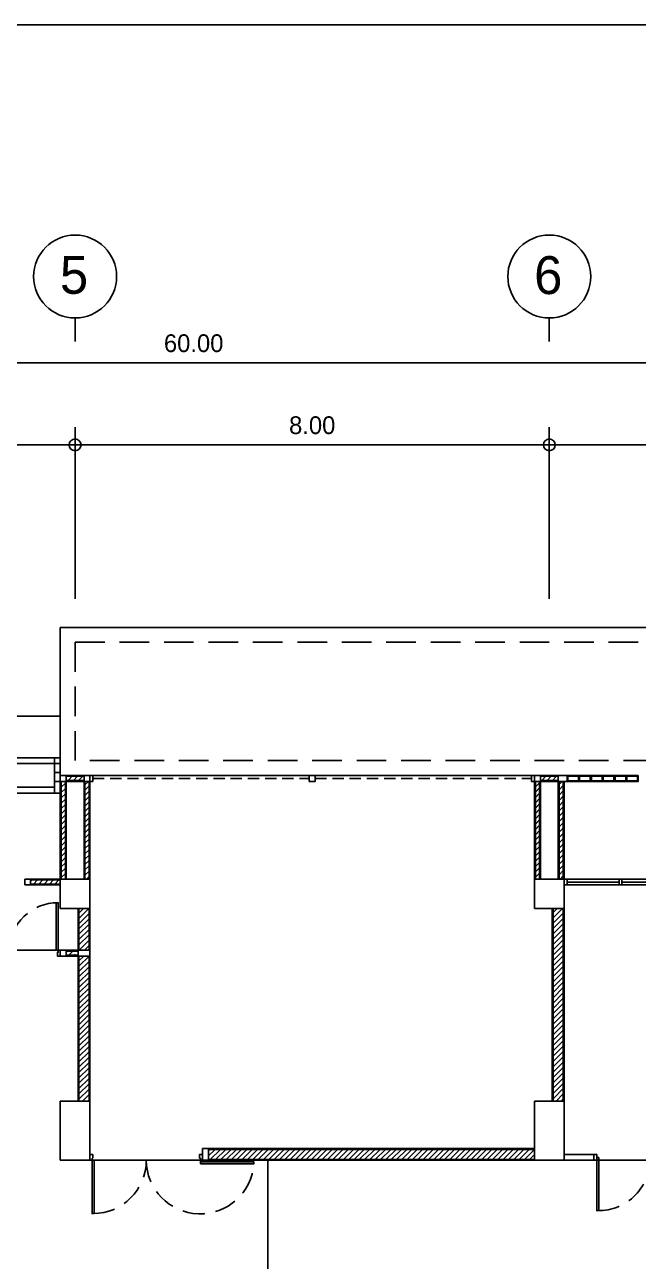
# Model space of a CAD drawing. Header units: millimetres. Extents: x -398 to 816, y -1 to 208.
# Drawn here: x 216.21 to 226.56, y 35.19 to 56.08 of the extents above; entities that cross this region are included whole.
import ezdxf
from ezdxf.enums import TextEntityAlignment as Align

# ---------------------------------------------------------------- set-up
doc = ezdxf.new("R2010")
doc.units = ezdxf.units.MM
doc.linetypes.add('DASHED', pattern=[0.75, 0.5, -0.25])
doc.linetypes.add('HIDDEN', pattern=[9.525, 6.35, -3.175])
for name, color, linetype in [('AA_Column', 5, 'Continuous'), ('AA_Dim', 6, 'Continuous'), ('AA_Dim2', 6, 'Continuous'), ('AA_Door', 3, 'Continuous'), ('AA_FD', 6, 'Continuous'), ('AA_Floor', 31, 'Continuous'), ('AA_Hatch', 8, 'Continuous'), ('AA_Wall', 1, 'Continuous'), ('AA_Window', 4, 'Continuous'), ('AC FCU', 221, 'Continuous')]:
    doc.layers.add(name, color=color, linetype=linetype)
doc.styles.add('E140', font='vit-s.shx', dxfattribs={"height": 3.2})
doc.styles.get("Standard").update_dxf_attribs({"font": 'vit-s.shx'})
doc.dimstyles.new('overall', dxfattribs={"dimtxt": 0.25, "dimasz": 0.15, "dimexe": 0.3, "dimexo": 0.3, "dimgap": 0.18, "dimtad": 1, "dimzin": 0, "dimdsep": 46, "dimtxsty": 'Standard', "dimblk": 'ORIGIN', "dimcen": 0.015, "dimclrd": 256, "dimclre": 256, "dimclrt": 2, "dimadec": 0, "dimazin": 0, "dimtfac": 1, "dimtofl": 0, "dimtmove": 0, "dimatfit": 3, "dimldrblk": 'OPEN90', "dimfxl": 0, "dimtolj": 1, "dimtzin": 0, "dimarcsym": 0})
pattern_1 = [(45, (-498.769, -475.90679), (-0.0449012806, 0.0449012806), [])]

# ---------------------------------------------------------------- blocks, each defined once
blk = doc.blocks.new('GRD-2')
at = {"layer": 'AA_Dim', "color": 1}
blk.add_line((0, -10.99), (0, -12.98), dxfattribs=at)
blk.add_circle((0, -7.49), 3.5, dxfattribs=at)
at = {"layer": 'AA_Dim', "color": 3, "style": 'E140'}
blk.add_attdef('GRID', text='', height=3.2, dxfattribs=at).set_placement((-0.09, -7.37), align=Align.MIDDLE)
blk = doc.blocks.new('_Origin')
at = {"layer": 'AA_Dim2', "color": 0, "lineweight": -2}
blk.add_line((0, 0), (-1, 0), dxfattribs=at)
blk.add_circle((0, 0), 0.5, dxfattribs=at)
blk = doc.blocks.new('*D30')
at = {"layer": 'AA_Dim', "color": 9, "lineweight": -2}
for p, q in [((189.06, 49.282), (189.06, 50.667)), ((249.06, 49.282), (249.06, 50.667)), ((189.26, 50.367), (248.86, 50.367))]:
    blk.add_line(p, q, dxfattribs=at)
at = {"layer": 'Defpoints', "color": 0}
for p in [(249.06, 50.367), (189.06, 48.982), (249.06, 48.982)]:
    blk.add_point(p, dxfattribs=at)
at = {"layer": 'AA_Dim', "color": 9, "lineweight": -2, "xscale": 0.2, "yscale": 0.2, "zscale": 0.2, "rotation": 180}
blk.add_blockref('_Origin', (189.06, 50.367), dxfattribs=at)
at = {"layer": 'AA_Dim', "color": 9, "lineweight": -2, "xscale": 0.2, "yscale": 0.2, "zscale": 0.2}
blk.add_blockref('_Origin', (249.06, 50.367), dxfattribs=at)
at = {"layer": 'AA_Dim', "color": 2, "insert": (219.06, 50.697), "char_height": 0.3, "attachment_point": 5}
blk.add_mtext('\\A1;60.00', dxfattribs=at)
blk = doc.blocks.new('_Open90')
at = {"layer": 'AA_Dim2', "color": 0, "lineweight": -2}
for p, q in [((0, 0), (-1, 0)), ((-0.5, 0.5), (0, 0)), ((0, 0), (-0.5, -0.5))]:
    blk.add_line(p, q, dxfattribs=at)
blk = doc.blocks.new('*D67')
at = {"layer": 'AA_Dim', "color": 9, "lineweight": -2}
for p, q in [((225.06, 46.38), (225.06, 49.282)), ((233.06, 46.38), (233.06, 49.282)), ((225.26, 48.982), (232.86, 48.982))]:
    blk.add_line(p, q, dxfattribs=at)
at = {"layer": 'Defpoints', "color": 0}
for p in [(233.06, 48.982), (225.06, 46.08), (233.06, 46.08)]:
    blk.add_point(p, dxfattribs=at)
at = {"layer": 'AA_Dim', "color": 9, "lineweight": -2, "xscale": 0.2, "yscale": 0.2, "zscale": 0.2, "rotation": 180}
blk.add_blockref('_Origin', (225.06, 48.982), dxfattribs=at)
at = {"layer": 'AA_Dim', "color": 9, "lineweight": -2, "xscale": 0.2, "yscale": 0.2, "zscale": 0.2}
blk.add_blockref('_Origin', (233.06, 48.982), dxfattribs=at)
at = {"layer": 'AA_Dim', "color": 2, "insert": (229.06, 49.312), "char_height": 0.3, "attachment_point": 5}
blk.add_mtext('\\A1;8.00', dxfattribs=at)
blk = doc.blocks.new('*D70')
at = {"layer": 'AA_Dim', "color": 9, "lineweight": -2}
for p, q in [((211.06, 46.38), (211.06, 49.282)), ((217.06, 46.38), (217.06, 49.282)), ((211.26, 48.982), (216.86, 48.982))]:
    blk.add_line(p, q, dxfattribs=at)
at = {"layer": 'Defpoints', "color": 0}
for p in [(217.06, 48.982), (211.06, 46.08), (217.06, 46.08)]:
    blk.add_point(p, dxfattribs=at)
at = {"layer": 'AA_Dim', "color": 9, "lineweight": -2, "xscale": 0.2, "yscale": 0.2, "zscale": 0.2, "rotation": 180}
blk.add_blockref('_Origin', (211.06, 48.982), dxfattribs=at)
at = {"layer": 'AA_Dim', "color": 9, "lineweight": -2, "xscale": 0.2, "yscale": 0.2, "zscale": 0.2}
blk.add_blockref('_Origin', (217.06, 48.982), dxfattribs=at)
at = {"layer": 'AA_Dim', "color": 2, "insert": (214.06, 49.312), "char_height": 0.3, "attachment_point": 5}
blk.add_mtext('\\A1;6.00', dxfattribs=at)
blk = doc.blocks.new('*D72')
at = {"layer": 'AA_Dim', "color": 9, "lineweight": -2}
for p, q in [((217.06, 46.38), (217.06, 49.282)), ((225.06, 46.38), (225.06, 49.282)), ((217.26, 48.982), (224.86, 48.982))]:
    blk.add_line(p, q, dxfattribs=at)
at = {"layer": 'Defpoints', "color": 0}
for p in [(225.06, 48.982), (217.06, 46.08), (225.06, 46.08)]:
    blk.add_point(p, dxfattribs=at)
at = {"layer": 'AA_Dim', "color": 9, "lineweight": -2, "xscale": 0.2, "yscale": 0.2, "zscale": 0.2, "rotation": 180}
blk.add_blockref('_Origin', (217.06, 48.982), dxfattribs=at)
at = {"layer": 'AA_Dim', "color": 9, "lineweight": -2, "xscale": 0.2, "yscale": 0.2, "zscale": 0.2}
blk.add_blockref('_Origin', (225.06, 48.982), dxfattribs=at)
at = {"layer": 'AA_Dim', "color": 2, "insert": (221.06, 49.312), "char_height": 0.3, "attachment_point": 5}
blk.add_mtext('\\A1;8.00', dxfattribs=at)

msp = doc.modelspace()

# ---------------------------------------------------------------- hatches: boundary and pattern name
at = {"layer": 'AA_Hatch'}
h = msp.add_hatch(dxfattribs=at)
h.set_pattern_fill('ANSI31', color=9, scale=0.02, style=0)
h.set_pattern_definition(pattern_1)
h.paths.add_polyline_path([(225.295, 43.299), (225.225, 43.299), (225.225, 41.649), (225.295, 41.649)])
h.paths.add_polyline_path([(224.895, 43.299), (224.825, 43.299), (224.825, 41.649), (224.895, 41.649)])
h.paths.add_polyline_path([(225.21, 43.384), (224.91, 43.384), (224.91, 43.314), (225.21, 43.314)])
h = msp.add_hatch(dxfattribs=at)
h.set_pattern_fill('ANSI31', color=9, scale=0.02, style=0)
h.set_pattern_definition(pattern_1)
h.paths.add_polyline_path([(225.125, 37.899), (225.295, 37.899), (225.295, 41.149), (225.125, 41.149)])
h = msp.add_hatch(dxfattribs=at)
h.set_pattern_fill('ANSI31', color=9, scale=0.02, style=0)
h.set_pattern_definition(pattern_1)
h.paths.add_polyline_path([(224.81, 36.914), (224.81, 37.084), (219.31, 37.084), (219.31, 36.914)])

# ---------------------------------------------------------------- linework, layer by layer
at = {"layer": 'AA_Column', "color": 9}
for p, q in [((217.31, 41.649), (216.81, 41.649)), ((216.81, 41.649), (216.81, 41.149)), ((217.31, 41.149), (217.31, 41.649)), ((216.81, 41.149), (217.31, 41.149)), ((217.31, 37.899), (216.81, 37.899)), ((216.81, 37.899), (216.81, 36.899)), ((217.31, 36.899), (217.31, 37.899)), ((225.31, 37.899), (224.81, 37.899)), ((224.81, 37.899), (224.81, 36.899)), ((225.31, 36.899), (225.31, 37.899)), ((216.81, 36.899), (217.31, 36.899)), ((224.81, 36.899), (225.31, 36.899))]:
    msp.add_line(p, q, dxfattribs=at)
msp.add_lwpolyline([(224.81, 41.149), (225.31, 41.149), (225.31, 41.649), (224.81, 41.649)], close=True, dxfattribs=at)
at = {"layer": 'AA_Door', "color": 9}
for p, q in [((217.36, 43.399), (217.31, 43.399)), ((217.31, 43.399), (217.31, 43.299)), ((217.31, 43.299), (217.36, 43.299)), ((217.36, 43.299), (217.36, 43.399)), ((217.31, 36.999), (217.31, 36.899)), ((217.36, 36.999), (217.31, 36.999)), ((217.36, 36.934), (217.36, 36.999)), ((217.31, 36.899), (217.345, 36.899)), ((217.345, 36.899), (217.345, 36.934)), ((217.345, 36.934), (217.36, 36.934)), ((219.175, 36.874), (219.175, 36.899))]:
    msp.add_line(p, q, dxfattribs=at)
at = {"layer": 'AA_Door', "color": 9, "linetype": 'HIDDEN', "ltscale": 0.03}
for p, q in [((217.36, 43.349), (221.01, 43.349)), ((221.11, 43.349), (224.76, 43.349))]:
    msp.add_line(p, q, dxfattribs=at)
at = {"layer": 'AA_Door', "color": 9}
for points in [[(221.01, 43.299), (221.01, 43.399), (221.11, 43.399), (221.11, 43.299)], [(224.81, 43.399), (224.76, 43.399), (224.76, 43.299), (224.81, 43.299)], [(216.74, 40.449), (216.74, 41.249), (216.775, 41.249), (216.775, 40.449)], [(225.86, 36.899), (225.86, 36.999), (225.81, 36.999), (225.81, 36.899)], [(217.38, 36.899), (217.38, 35.999), (217.345, 35.999), (217.345, 36.899)], [(219.175, 36.839), (220.075, 36.839), (220.075, 36.874), (219.175, 36.874)], [(225.895, 36.949), (225.895, 36.049), (225.86, 36.049), (225.86, 36.949)]]:
    msp.add_lwpolyline(points, close=True, dxfattribs=at)
for points in [[(216.81, 40.349), (216.81, 40.449), (216.775, 40.449), (216.775, 40.414), (216.76, 40.414), (216.76, 40.349), (216.81, 40.349)], [(219.21, 36.999), (219.21, 36.899), (219.175, 36.899), (219.175, 36.934), (219.16, 36.934), (219.16, 36.999), (219.21, 36.999)]]:
    msp.add_lwpolyline(points, dxfattribs=at)
at = {"layer": 'AA_Door', "color": 9, "linetype": 'DASHED', "ltscale": 0.75}
for centre, radius, start, end in [((216.768, 40.426), 0.823, 89.4707, 178.4205), ((217.359, 36.901), 0.902, 270.1085, 359.8897), ((219.169, 36.904), 0.909, 180.2893, 355.9239), ((225.884, 36.925), 0.877, 269.4978, 1.5345)]:
    msp.add_arc(centre, radius, start, end, dxfattribs=at)
at = {"layer": 'AA_Floor', "color": 9}
for p, q in [((216.81, 43.399), (216.81, 45.899)), ((241.06, 45.899), (216.81, 45.899)), ((216.81, 44.399), (187.36, 44.399)), ((216.71, 43.099), (216.71, 43.299)), ((216.71, 43.299), (216.71, 43.199)), ((216.81, 43.299), (216.81, 43.099)), ((224.81, 43.399), (217.31, 43.399)), ((215.31, 43.199), (216.71, 43.199)), ((215.31, 43.099), (216.81, 43.099)), ((215.945, 40.449), (216.74, 40.449)), ((219.21, 36.899), (217.31, 36.899)), ((220.31, 19.899), (220.31, 36.899)), ((225.81, 36.899), (227.685, 36.899))]:
    msp.add_line(p, q, dxfattribs=at)
at = {"layer": 'AA_Floor', "color": 9, "linetype": 'DASHED'}
for p, q in [((217.06, 45.649), (217.06, 43.649)), ((217.06, 45.649), (241.06, 45.649)), ((241.06, 43.649), (217.06, 43.649))]:
    msp.add_line(p, q, dxfattribs=at)
at = {"layer": 'AA_Hatch', "color": 9}
for p, q in [((216.825, 43.289), (216.835, 43.299)), ((216.825, 43.2), (216.895, 43.27)), ((216.91, 43.374), (216.92, 43.384)), ((216.94, 43.314), (217.01, 43.384)), ((217.03, 43.314), (217.1, 43.384)), ((217.119, 43.314), (217.189, 43.384)), ((217.209, 43.314), (217.21, 43.315)), ((217.225, 43.24), (217.284, 43.299)), ((216.825, 43.11), (216.895, 43.18)), ((216.825, 43.02), (216.895, 43.09)), ((217.225, 43.151), (217.295, 43.221)), ((217.225, 43.061), (217.295, 43.131)), ((217.225, 42.971), (217.295, 43.041)), ((216.825, 42.93), (216.895, 43)), ((216.825, 42.84), (216.895, 42.91)), ((216.825, 42.751), (216.895, 42.821)), ((217.225, 42.881), (217.295, 42.951)), ((217.225, 42.791), (217.295, 42.861)), ((216.825, 42.661), (216.895, 42.731)), ((216.825, 42.571), (216.895, 42.641)), ((217.225, 42.702), (217.295, 42.772)), ((217.225, 42.612), (217.295, 42.682)), ((216.825, 42.481), (216.895, 42.551)), ((216.825, 42.391), (216.895, 42.461)), ((217.225, 42.522), (217.295, 42.592)), ((217.225, 42.432), (217.295, 42.502)), ((217.225, 42.342), (217.295, 42.412)), ((216.825, 42.302), (216.895, 42.372)), ((216.825, 42.212), (216.895, 42.282)), ((216.825, 42.122), (216.895, 42.192)), ((217.225, 42.253), (217.295, 42.323)), ((217.225, 42.163), (217.295, 42.233)), ((216.825, 42.032), (216.895, 42.102)), ((216.825, 41.942), (216.895, 42.012)), ((217.225, 42.073), (217.295, 42.143)), ((217.225, 41.983), (217.295, 42.053)), ((216.825, 41.853), (216.895, 41.923)), ((216.825, 41.763), (216.895, 41.833)), ((217.225, 41.893), (217.295, 41.963)), ((217.225, 41.804), (217.295, 41.874)), ((217.225, 41.714), (217.295, 41.784)), ((216.31, 41.607), (216.337, 41.634)), ((216.357, 41.564), (216.427, 41.634)), ((216.447, 41.564), (216.517, 41.634)), ((216.537, 41.564), (216.607, 41.634)), ((216.627, 41.564), (216.697, 41.634)), ((216.716, 41.564), (216.786, 41.634)), ((216.806, 41.564), (216.81, 41.568)), ((216.825, 41.673), (216.895, 41.743)), ((216.891, 41.649), (216.895, 41.653)), ((217.25, 41.649), (217.295, 41.694)), ((217.125, 41.075), (217.199, 41.149)), ((217.125, 40.985), (217.289, 41.149)), ((217.125, 40.895), (217.295, 41.065)), ((217.125, 40.806), (217.295, 40.976)), ((217.125, 40.716), (217.295, 40.886)), ((217.125, 40.626), (217.295, 40.796)), ((217.125, 40.536), (217.295, 40.706)), ((217.128, 40.449), (217.295, 40.616)), ((217.218, 40.449), (217.295, 40.526)), ((216.91, 40.411), (216.933, 40.434)), ((216.953, 40.364), (217.023, 40.434)), ((217.043, 40.364), (217.06, 40.381)), ((217.125, 40.267), (217.208, 40.349)), ((217.125, 40.177), (217.295, 40.347)), ((217.125, 40.087), (217.295, 40.257)), ((217.125, 39.997), (217.295, 40.167)), ((217.125, 39.907), (217.295, 40.077)), ((217.125, 39.818), (217.295, 39.988)), ((217.125, 39.728), (217.295, 39.898)), ((217.125, 39.638), (217.295, 39.808)), ((217.125, 39.548), (217.295, 39.718)), ((217.125, 39.458), (217.295, 39.628)), ((217.125, 39.369), (217.295, 39.539)), ((217.125, 39.279), (217.295, 39.449)), ((217.125, 39.189), (217.295, 39.359)), ((217.125, 39.099), (217.295, 39.269)), ((217.125, 39.009), (217.295, 39.179)), ((217.125, 38.92), (217.295, 39.09)), ((217.125, 38.83), (217.295, 39)), ((217.125, 38.74), (217.295, 38.91)), ((217.125, 38.65), (217.295, 38.82)), ((217.125, 38.56), (217.295, 38.73)), ((217.125, 38.471), (217.295, 38.641)), ((217.125, 38.381), (217.295, 38.551)), ((217.125, 38.291), (217.295, 38.461)), ((217.125, 38.201), (217.295, 38.371)), ((217.125, 38.111), (217.295, 38.281)), ((217.125, 38.022), (217.295, 38.192)), ((217.125, 37.932), (217.295, 38.102)), ((217.182, 37.899), (217.295, 38.012)), ((217.272, 37.899), (217.295, 37.922))]:
    msp.add_line(p, q, dxfattribs=at)
at = {"layer": 'AA_Wall', "color": 9}
for p, q in [((216.71, 43.699), (211.26, 43.699)), ((216.71, 43.699), (216.81, 43.699)), ((216.71, 43.599), (216.71, 43.699)), ((216.81, 43.699), (216.81, 43.599)), ((211.26, 43.599), (216.71, 43.599)), ((216.71, 43.449), (216.71, 43.599)), ((216.81, 43.599), (216.71, 43.599)), ((216.71, 43.449), (216.81, 43.449)), ((216.71, 43.299), (216.71, 43.449)), ((216.81, 43.599), (216.81, 43.449)), ((216.81, 43.449), (216.81, 43.299)), ((216.81, 43.299), (216.71, 43.299)), ((216.81, 43.399), (216.91, 43.399)), ((216.81, 43.299), (216.81, 43.399)), ((216.81, 41.649), (216.81, 43.299)), ((216.91, 43.299), (216.81, 43.299)), ((216.825, 41.649), (216.825, 43.299)), ((216.895, 41.649), (216.895, 43.299)), ((216.91, 43.399), (217.21, 43.399)), ((216.91, 43.399), (216.91, 43.299)), ((216.91, 43.384), (217.21, 43.384)), ((216.91, 43.314), (217.21, 43.314)), ((216.91, 43.299), (217.21, 43.299)), ((216.91, 41.649), (216.91, 43.299)), ((217.21, 43.399), (217.31, 43.399)), ((217.21, 43.299), (217.21, 43.399)), ((217.21, 41.649), (217.21, 43.299)), ((217.31, 43.299), (217.21, 43.299)), ((217.225, 41.649), (217.225, 43.299)), ((217.295, 41.649), (217.295, 43.299)), ((217.31, 43.399), (217.31, 43.299)), ((217.31, 41.649), (217.31, 43.299)), ((224.81, 41.649), (224.81, 43.399)), ((224.825, 41.649), (224.825, 43.299)), ((224.895, 41.649), (224.895, 43.299)), ((224.91, 43.399), (225.21, 43.399)), ((224.91, 41.649), (224.91, 43.399)), ((224.91, 43.384), (225.21, 43.384)), ((225.21, 43.314), (224.91, 43.314)), ((225.21, 43.299), (224.91, 43.299)), ((225.21, 41.649), (225.21, 43.299)), ((225.225, 41.649), (225.225, 43.299)), ((225.295, 41.649), (225.295, 43.299)), ((225.31, 41.649), (225.31, 43.299)), ((216.31, 41.649), (216.21, 41.649)), ((216.21, 41.649), (216.21, 41.549)), ((216.81, 41.649), (216.31, 41.649)), ((216.31, 41.549), (216.31, 41.649)), ((216.81, 41.634), (216.31, 41.634)), ((216.81, 41.564), (216.31, 41.564)), ((216.21, 41.549), (216.31, 41.549)), ((216.81, 41.549), (216.31, 41.549)), ((217.11, 41.149), (217.11, 37.899)), ((217.125, 41.149), (217.125, 40.449)), ((217.295, 41.149), (217.295, 40.449)), ((217.31, 41.149), (217.31, 37.899)), ((225.11, 37.899), (225.11, 41.149)), ((225.125, 37.899), (225.125, 41.149)), ((225.295, 37.899), (225.295, 41.149)), ((225.31, 37.899), (225.31, 41.149)), ((216.81, 40.449), (216.91, 40.449)), ((216.81, 40.349), (216.81, 40.449)), ((216.91, 40.349), (216.81, 40.349)), ((216.91, 40.449), (217.16, 40.449)), ((216.91, 40.449), (216.91, 40.349)), ((216.91, 40.434), (217.11, 40.434)), ((216.91, 40.364), (217.11, 40.364)), ((216.91, 40.349), (217.16, 40.349)), ((217.11, 40.449), (217.31, 40.449)), ((217.11, 40.349), (217.11, 40.449)), ((217.31, 40.349), (217.11, 40.349)), ((217.125, 40.349), (217.125, 37.899)), ((217.295, 40.349), (217.295, 37.899)), ((217.31, 40.449), (217.31, 40.349)), ((224.81, 37.099), (219.31, 37.099)), ((224.81, 37.084), (219.31, 37.084)), ((225.81, 36.999), (225.31, 36.999)), ((224.81, 36.914), (219.31, 36.914)), ((224.81, 36.899), (219.31, 36.899)), ((225.81, 36.899), (225.31, 36.899))]:
    msp.add_line(p, q, dxfattribs=at)
for points in [[(224.81, 43.399), (224.91, 43.399), (224.91, 43.299), (224.81, 43.299)], [(225.56, 43.399), (225.56, 43.299), (225.36, 43.299), (225.36, 43.399)], [(225.55, 43.389), (225.55, 43.309), (225.37, 43.309), (225.37, 43.389)], [(225.56, 43.399), (225.56, 43.299), (225.76, 43.299), (225.76, 43.399)], [(225.57, 43.389), (225.57, 43.309), (225.75, 43.309), (225.75, 43.389)], [(225.96, 43.399), (225.96, 43.299), (225.76, 43.299), (225.76, 43.399)], [(225.95, 43.389), (225.95, 43.309), (225.77, 43.309), (225.77, 43.389)], [(226.16, 43.399), (226.16, 43.299), (225.96, 43.299), (225.96, 43.399)], [(226.15, 43.389), (226.15, 43.309), (225.97, 43.309), (225.97, 43.389)], [(226.36, 43.399), (226.36, 43.299), (226.16, 43.299), (226.16, 43.399)], [(226.35, 43.389), (226.35, 43.309), (226.17, 43.309), (226.17, 43.389)], [(226.56, 43.399), (226.56, 43.299), (226.36, 43.299), (226.36, 43.399)], [(226.55, 43.389), (226.55, 43.309), (226.37, 43.309), (226.37, 43.389)], [(219.21, 37.099), (219.31, 37.099), (219.31, 36.899), (219.21, 36.899)]]:
    msp.add_lwpolyline(points, close=True, dxfattribs=at)
msp.add_lwpolyline([(225.31, 43.299), (225.36, 43.299), (225.36, 43.399), (225.21, 43.399), (225.21, 43.299), (225.31, 43.299), (225.31, 43.299)], dxfattribs=at)
at = {"layer": 'AA_Window', "color": 9}
for p, q in [((225.31, 41.649), (232.76, 41.649)), ((225.361, 41.599), (226.236, 41.599)), ((226.286, 41.599), (227.161, 41.599)), ((225.31, 41.549), (232.76, 41.549))]:
    msp.add_line(p, q, dxfattribs=at)
for points in [[(225.311, 41.649), (225.311, 41.549), (225.361, 41.549), (225.361, 41.649)], [(226.236, 41.649), (226.236, 41.549), (226.286, 41.549), (226.286, 41.649)]]:
    msp.add_lwpolyline(points, close=True, dxfattribs=at)
at = {"layer": 'AC FCU', "color": 8}
msp.add_lwpolyline([(177.186, 56.078), (254.626, 56.078), (254.626, 0), (177.186, 0)], close=True, dxfattribs=at)

# ---------------------------------------------------------------- block references
at = {"layer": 'AA_FD', "xscale": 0.2000000000000455, "yscale": 0.2000000000000455, "zscale": 0.2}
for p, values in [((217.06, 53.323), {'GRID': '5'}), ((225.06, 53.323), {'GRID': '6'})]:
    msp.add_blockref('GRD-2', p, dxfattribs=at).add_auto_attribs(values)

# ---------------------------------------------------------------- dimensions: what is measured, and where the dimension line sits
at = {"layer": 'AA_Dim'}
for base, p1, p2, picture, middle in [((249.06, 50.367), (189.06, 48.982), (249.06, 48.982), '*D30', (219.06, 50.697)), ((217.06, 48.982), (211.06, 46.08), (217.06, 46.08), '*D70', (214.06, 49.312)), ((225.06, 48.982), (217.06, 46.08), (225.06, 46.08), '*D72', (221.06, 49.312)), ((233.06, 48.982), (225.06, 46.08), (233.06, 46.08), '*D67', (229.06, 49.312))]:
    dim = msp.add_linear_dim(base=base, p1=p1, p2=p2, dimstyle='overall', override={"dimtxt": 0.3, "dimasz": 0.2, "dimclrd": 9, "dimclre": 9}, dxfattribs=at)
    dim.commit()
    dim.dimension.update_dxf_attribs({"geometry": picture, "text_midpoint": middle})

doc.saveas('drawing.dxf')
